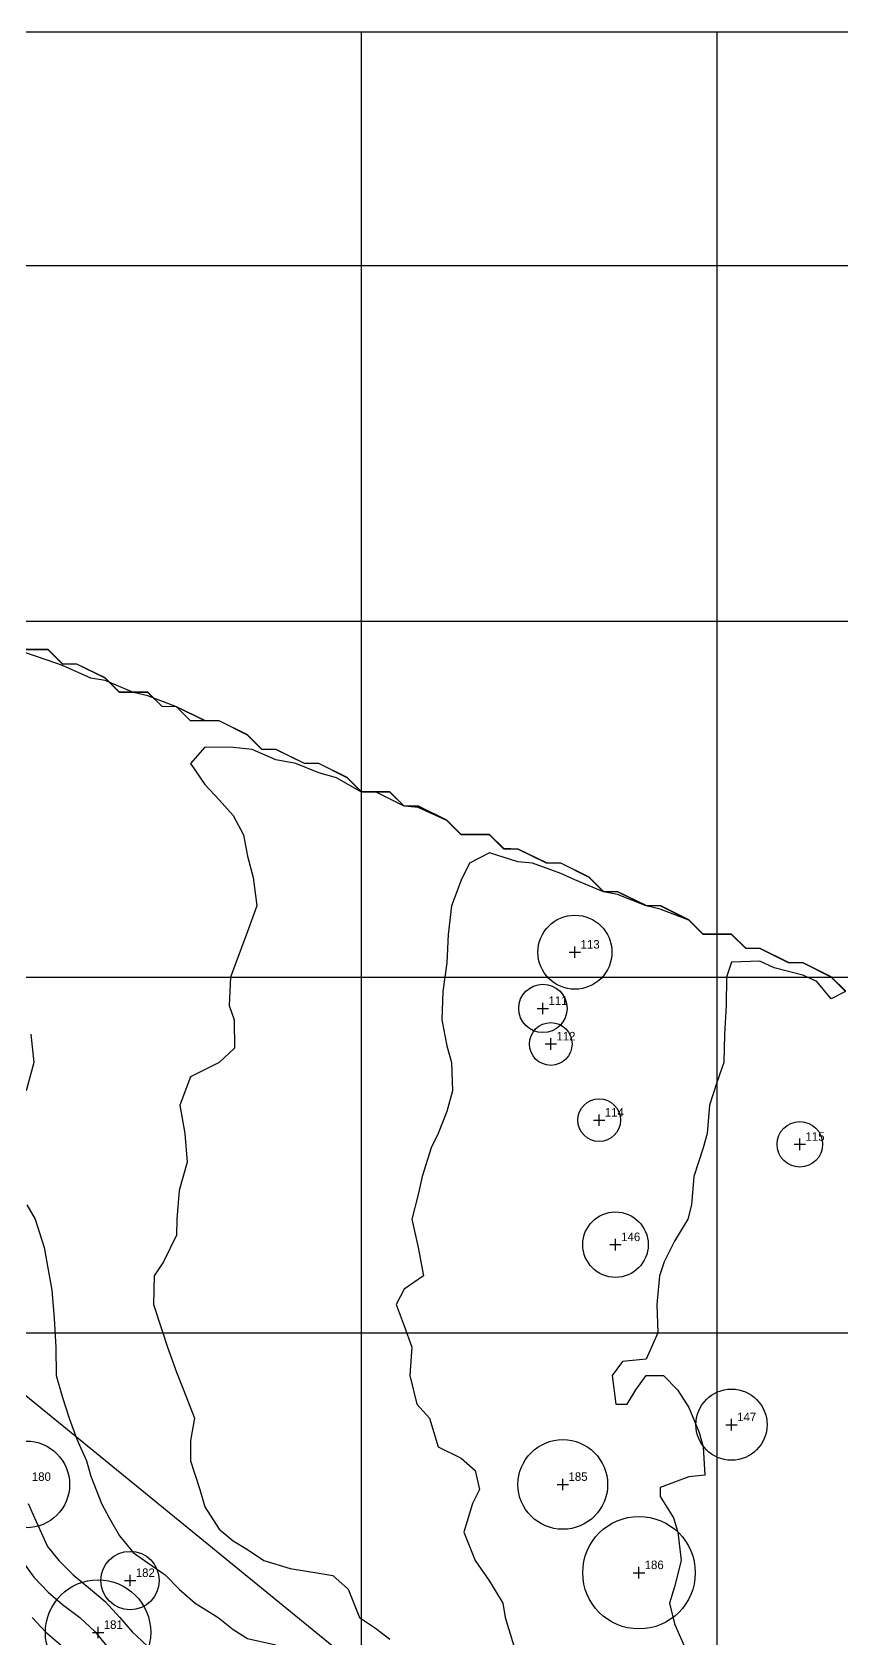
# Model space of a CAD drawing. Header units: millimetres. Extents: x 0 to 676, y 0 to 483.
# Drawn here: x 353.7 to 467.5, y 257 to 482.8 of the extents above; entities that cross this region are included whole.
import ezdxf

# ---------------------------------------------------------------- set-up
doc = ezdxf.new("R2010")
doc.units = ezdxf.units.MM
for name, color, linetype in [('CONTOURS_2M', 9, 'Continuous'), ('FRAME', 7, 'Continuous'), ('GRID_25M', 9, 'Continuous'), ('SURVEY_EDGE', 8, 'Continuous'), ('TREE_CENTRE', 1, 'Continuous'), ('TREE_CROWN', 3, 'Continuous'), ('TREE_NUMBER', 7, 'Continuous')]:
    doc.layers.add(name, color=color, linetype=linetype)

msp = doc.modelspace()

# ---------------------------------------------------------------- linework, layer by layer
at = {"layer": 'CONTOURS_2M'}
for points in [[(468, 348.05), (466, 350.05), (462.05, 352), (460, 352.05), (456.05, 354), (454, 354.05), (452, 356.05), (448, 356.05), (446, 358.05), (442.05, 360), (440, 360.05), (436.05, 362), (434, 362.05), (432, 364.05), (428.04, 366), (426, 366.05), (422.04, 368), (420, 368.05), (418, 370.04), (414, 370.05), (412, 372.04), (408.04, 374), (406, 374.04), (404, 376.04), (400, 376.04), (398, 378.04), (394.04, 380), (392, 380.04), (388.04, 382), (386, 382.04), (384, 384.04), (380.04, 386), (378, 386.04), (374.04, 388), (372, 388.04), (370, 390.04), (366, 390.04), (364, 392.04), (360.04, 394), (358, 394.04), (356, 396.04), (352, 396.04)], [(468, 348.05), (466, 350.04), (462.04, 352), (460, 352.05), (456.04, 354), (454, 354.05), (452, 356.04), (448, 356.05), (446, 358.04), (442.04, 360), (440, 360.04), (436.04, 362), (434, 362.04), (432, 364.04), (428.04, 366), (426, 366.04), (422.04, 368), (420, 368.04), (418, 370.04), (414, 370.04), (412, 372.04), (408.04, 374), (406, 374.04), (404, 376.04), (400, 376.04), (398, 378.04), (394.04, 380), (392, 380.04), (388.04, 382), (386, 382.04), (384, 384.04), (380.04, 386), (378, 386.04), (374.04, 388), (372, 388.04), (370, 390.03), (366, 390.04), (364, 392.03), (360.03, 394), (358, 394.04), (356, 396.03), (352, 396.04)], [(468, 348.04), (466, 350.04), (462.04, 352), (460, 352.04), (456.04, 354), (454, 354.04), (452, 356.04), (448, 356.04), (446, 358.04), (442.04, 360), (440, 360.04), (436.04, 362), (434, 362.04), (432, 364.04), (428.04, 366), (426, 366.04), (422.04, 368), (420, 368.04), (418, 370.04), (414, 370.04), (412, 372.04), (408.04, 374), (406, 374.04), (404, 376.03), (400, 376.04), (398, 378.03), (394.03, 380), (392, 380.03), (388.03, 382), (386, 382.03), (384, 384.03), (380.03, 386), (378, 386.03), (374.03, 388), (372, 388.03), (370, 390.03), (366, 390.03), (364, 392.03), (360.03, 394), (358, 394.03), (356, 396.03), (352, 396.03)], [(468, 348.04), (466, 350.04), (462.04, 352), (460, 352.04), (456.04, 354), (454, 354.04), (452, 356.04), (448, 356.04), (446, 358.04), (442.03, 360), (440, 360.04), (436.03, 362), (434, 362.04), (432, 364.03), (428.03, 366), (426, 366.03), (422.03, 368), (420, 368.03), (418, 370.03), (414, 370.03), (412, 372.03), (408.03, 374), (406, 374.03), (404, 376.03), (400, 376.03), (398, 378.03), (394.03, 380), (392, 380.03), (388.03, 382), (386, 382.03), (384, 384.03), (380.03, 386), (378, 386.03), (374.03, 388), (372, 388.03), (370, 390.03), (366, 390.03), (364, 392.03), (360.03, 394), (358, 394.03), (356, 396.02), (352, 396.03)], [(468, 348.04), (466, 350.03), (462.03, 352), (460, 352.03), (456.03, 354), (454, 354.03), (452, 356.03), (448, 356.03), (446, 358.03), (442.03, 360), (440, 360.03), (436.03, 362), (434, 362.03), (432, 364.03), (428.03, 366), (426, 366.03), (422.03, 368), (420, 368.03), (418, 370.03), (414, 370.03), (412, 372.03), (408.03, 374), (406, 374.03), (404, 376.03), (400, 376.03), (398, 378.03), (394.03, 380), (392, 380.03), (388.03, 382), (386, 382.03), (384, 384.02), (380.02, 386), (378, 386.02), (374.02, 388), (372, 388.03), (370, 390.02), (366, 390.03), (364, 392.02), (360.02, 394), (358, 394.02), (356, 396.02), (352, 396.02)], [(468, 348.03), (466, 350.03), (462.03, 352), (460, 352.03), (456.03, 354), (454, 354.03), (452, 356.03), (448, 356.03), (446, 358.03), (442.03, 360), (440, 360.03), (436.03, 362), (434, 362.03), (432, 364.03), (428.02, 366), (426, 366.03), (422.03, 368), (420, 368.03), (418, 370.02), (414, 370.03), (412, 372.02), (408.02, 374), (406, 374.02), (404, 376.02), (400, 376.02), (398, 378.02), (394.02, 380), (392, 380.02), (388.02, 382), (386, 382.02), (384, 384.02), (380.02, 386), (378, 386.02), (374.02, 388), (372, 388.02), (370, 390.02), (366, 390.02), (364, 392.02), (360.02, 394), (358, 394.02), (356, 396.02), (352, 396.02)], [(468, 348.03), (466, 350.03), (462.02, 352), (460, 352.03), (456.02, 354), (454, 354.03), (452, 356.02), (448, 356.03), (446, 358.02), (442.02, 360), (440, 360.02), (436.02, 362), (434, 362.02), (432, 364.02), (428.02, 366), (426, 366.02), (422.02, 368), (420, 368.02), (418, 370.02), (414, 370.02), (412, 372.02), (408.02, 374), (406, 374.02), (404, 376.02), (400, 376.02), (398, 378.02), (394.02, 380), (392, 380.02), (388.02, 382), (386, 382.02), (384, 384.02), (380.02, 386), (378, 386.02), (374.02, 388), (372, 388.02), (370, 390.01), (366, 390.02), (364, 392.02), (360.01, 394), (358, 394.02), (356, 396.01), (352, 396.02)], [(468, 348.02), (466, 350.02), (462.02, 352), (460, 352.02), (456.02, 354), (454, 354.02), (452, 356.02), (448, 356.02), (446, 358.02), (442.02, 360), (440, 360.02), (436.02, 362), (434, 362.02), (432, 364.02), (428.02, 366), (426, 366.02), (422.02, 368), (420, 368.02), (418, 370.02), (414, 370.02), (412, 372.02), (408.02, 374), (406, 374.02), (404, 376.01), (400, 376.02), (398, 378.01), (394.01, 380), (392, 380.01), (388.01, 382), (386, 382.02), (384, 384.01), (380.01, 386), (378, 386.01), (374.01, 388), (372, 388.01), (370, 390.01), (366, 390.01), (364, 392.01), (360.01, 394), (358, 394.01), (356, 396.01), (352, 396.01)], [(468, 348.02), (466, 350.02), (462.02, 352), (460, 352.02), (456.02, 354), (454, 354.02), (452, 356.02), (448, 356.02), (446, 358.02), (442.01, 360), (440, 360.02), (436.02, 362), (434, 362.02), (432, 364.01), (428.01, 366), (426, 366.01), (422.01, 368), (420, 368.01), (418, 370.01), (414, 370.01), (412, 372.01), (408.01, 374), (406, 374.01), (404, 376.01), (400, 376.01), (398, 378.01), (394.01, 380), (392, 380.01), (388.01, 382), (386, 382.01), (384, 384.01), (380.01, 386), (378, 386.01), (374.01, 388), (372, 388.01), (370, 390.01), (366, 390.01), (364, 392.01), (360.01, 394), (358, 394.01), (356, 396.01), (352, 396.01)], [(468, 348.02), (466, 350.01), (462.01, 352), (460, 352.01), (456.01, 354), (454, 354.01), (452, 356.01), (448, 356.01), (446, 358.01), (442.01, 360), (440, 360.01), (436.01, 362), (434, 362.01), (432, 364.01), (428.01, 366), (426, 366.01), (422.01, 368), (420, 368.01), (418, 370.01), (414, 370.01), (412, 372.01), (408.01, 374), (406, 374.01), (404, 376.01), (400, 376.01), (398, 378.01), (394.01, 380), (392, 380.01), (388.01, 382), (386, 382.01), (384, 384.01), (380, 386), (378, 386.01), (374, 388), (372, 388.01), (370, 390), (366, 390.01), (364, 392), (360, 394), (358, 394), (356, 396), (352, 396)], [(468, 348.01), (466, 350.01), (462.01, 352), (460, 352.01), (456.01, 354), (454, 354.01), (452, 356.01), (448, 356.01), (446, 358.01), (442.01, 360), (440, 360.01), (436.01, 362), (434, 362.01), (432, 364.01), (428.01, 366), (426, 366.01), (422.01, 368), (420, 368.01), (418, 370), (414, 370.01), (412, 372), (408, 374), (406, 374.01), (404, 376), (400, 376.01), (398, 378), (394, 380), (392, 380), (388, 382), (386, 382), (384, 384), (380, 386), (376, 386), (374, 388), (370, 389.53), (368, 390), (364, 391.66), (362, 392), (358, 393.81), (356, 394.47), (352, 395.85)], [(468, 348.01), (466, 350.01), (462, 352), (460, 352.01), (456.01, 354), (454, 354.01), (452, 356), (448, 356.01), (446, 358), (442, 360), (440, 360), (436, 362), (434, 362), (432, 364), (428, 366), (426, 366), (422, 368), (420, 368), (418, 370), (414, 370), (412, 372), (408, 373.85), (406, 374), (402.09, 376), (400, 376), (396.48, 378), (394, 378.71), (390.77, 380), (388, 380.54), (384.67, 382), (382, 382.27), (378, 382.33), (376, 380), (378, 377.08), (380, 374.91), (382, 372.71), (383.45, 370), (384, 367), (384.8, 364), (385.29, 360), (384, 356.4), (383.11, 354), (381.6, 350), (381.43, 346), (382.13, 344), (382.17, 340), (380, 338), (376, 336), (374.5, 332), (375.2, 328), (375.52, 324), (374.38, 320), (374.09, 316), (374, 313.71), (372.18, 310), (370.88, 308), (370.79, 304), (372, 300.29), (372.78, 298), (374, 294.5), (375, 292), (376.57, 288), (376, 284.86), (376, 282), (377.3, 278), (378, 275.54), (380, 272.41), (382, 270.8), (384, 269.57), (386.29, 268), (390, 266.87), (394, 266.23), (396, 265.9), (398.13, 264), (399.73, 260), (402, 258.5), (404, 256.94)], [(468, 348), (466, 350), (462, 352), (460, 352), (456, 354), (454, 354), (452, 356), (448, 356), (446, 358), (442, 359.56), (440, 360), (436, 361.63), (434, 362), (430, 363.69), (428, 364.57), (424.06, 366), (422, 366.2), (418, 367.47), (415.2, 366), (414, 363.6), (412.65, 360), (412.17, 356), (412, 352), (411.45, 348), (411.3, 344), (412, 340.36), (412.68, 338), (412.8, 334), (412, 331.11), (410.77, 328), (409.79, 326), (408.53, 322), (408, 319.43), (407.11, 316), (408, 312), (408.71, 308), (406, 306.15), (404.89, 304), (406, 301), (407.11, 298), (406.8, 294), (407.8, 290), (409.56, 288), (410.8, 284), (414, 282.4), (416, 280.67), (416.58, 278), (415.6, 276), (414.4, 272), (416, 268), (418, 265.09), (419.87, 262), (420.22, 260), (421.41, 256)], [(468, 348), (466, 346.93), (464, 349.39), (462, 350.27), (458, 351.32), (456, 352.23), (452, 352.11), (451.29, 350), (451.27, 346), (451, 342), (450.92, 338), (450, 335.33), (448.91, 332), (448.6, 328), (448, 326), (446.73, 322), (446.4, 318), (445.85, 316), (444, 312.91), (442.53, 310), (441.87, 308), (441.53, 304), (441.63, 300), (440, 296.33), (436.67, 296), (435.25, 294), (435.75, 290), (437.33, 290), (438.57, 292), (440, 294), (442.44, 294), (444.4, 292), (446, 289.5), (447.47, 286), (448, 284), (448.25, 280), (446, 279.75), (442, 278.25), (442, 277), (443.83, 274), (444.44, 272), (444.93, 268), (444, 264.33), (443.29, 262), (444, 259.11), (445.33, 256)], [(353.57, 342), (354, 338), (352.91, 334)], [(353, 318), (354.15, 316), (355.45, 312), (356, 308.86), (356.52, 306), (356.82, 302), (357.05, 298), (357.12, 294), (358, 290.91), (358.94, 288), (360, 285.07), (361.4, 282), (362, 279.87), (363.48, 276), (364.55, 274), (366, 271.48), (368, 269.11), (370, 267.69), (372.43, 266), (374.39, 264), (376.64, 262), (379.9, 260), (382, 258.3), (384, 257.03), (388, 256.15)], [(353.19, 276), (354.05, 274), (355.92, 270), (357.5, 268), (359.52, 266), (361.93, 264), (364, 262.27), (366, 260.05), (367.81, 258), (369.91, 256)], [(352.3, 268), (354, 265.66), (356, 263.57), (358, 261.84), (360.45, 260), (362.58, 258), (364.2, 256)], [(353.73, 260), (355.61, 258), (357.91, 256), (360, 254.43), (362, 252.43), (363.38, 250), (363.96, 246), (364.42, 244), (366, 240.44), (367.04, 238), (366.18, 234), (364, 232), (360, 230.53), (356, 230.1), (352, 230.59)]]:
    msp.add_lwpolyline(points, dxfattribs=at)
at = {"layer": 'FRAME'}
msp.add_lwpolyline([(0, 0), (675.2, 0), (675.2, 482.8), (0, 482.8)], close=True, dxfattribs=at)
at = {"layer": 'GRID_25M'}
for p, q in [((400, 0), (400, 482.8)), ((450, 0), (450, 482.8)), ((0, 450), (675.2, 450)), ((0, 400), (675.2, 400)), ((0, 350), (675.2, 350)), ((0, 300), (675.2, 300))]:
    msp.add_line(p, q, dxfattribs=at)
at = {"layer": 'SURVEY_EDGE'}
msp.add_lwpolyline([(674, 29), (119, 482)], dxfattribs=at)
at = {"layer": 'TREE_CENTRE'}
for p, q in [((429.2, 353.5), (430.8, 353.5)), ((430, 352.7), (430, 354.3)), ((424.7, 345.6), (426.3, 345.6)), ((425.5, 344.8), (425.5, 346.4)), ((426.6, 339.8), (426.6, 341.4)), ((425.8, 340.6), (427.4, 340.6)), ((432.6, 329.9), (434.2, 329.9)), ((433.4, 329.1), (433.4, 330.7)), ((460.8, 326.5), (462.4, 326.5)), ((461.6, 325.7), (461.6, 327.3)), ((434.9, 312.4), (436.5, 312.4)), ((435.7, 311.6), (435.7, 313.2)), ((451.2, 287.1), (452.8, 287.1)), ((452, 286.3), (452, 287.9)), ((427.5, 278.7), (429.1, 278.7)), ((428.3, 277.9), (428.3, 279.5)), ((439, 265.5), (439, 267.1)), ((366.7, 265.2), (368.3, 265.2)), ((367.5, 264.4), (367.5, 266)), ((438.2, 266.3), (439.8, 266.3)), ((362.2, 257.9), (363.8, 257.9)), ((363, 257.1), (363, 258.7))]:
    msp.add_line(p, q, dxfattribs=at)
at = {"layer": 'TREE_CROWN'}
for centre, radius in [((430, 353.5), 5.2), ((425.5, 345.6), 3.4), ((426.6, 340.6), 3), ((433.4, 329.9), 3), ((461.6, 326.5), 3.2), ((435.7, 312.4), 4.6), ((452, 287.1), 5), ((352.9, 278.7), 6.1), ((428.3, 278.7), 6.3), ((439, 266.3), 7.9), ((367.5, 265.2), 4.1), ((363, 257.9), 7.4)]:
    msp.add_circle(centre, radius, dxfattribs=at)

# ---------------------------------------------------------------- texts
at = {"layer": 'TREE_NUMBER'}
for s, p in [('113', (430.8, 354)), ('111', (426.3, 346.1)), ('112', (427.4, 341.1)), ('114', (434.2, 330.4)), ('115', (462.4, 327)), ('146', (436.5, 312.9)), ('147', (452.8, 287.6)), ('180', (353.7, 279.2)), ('185', (429.1, 279.2)), ('182', (368.3, 265.7)), ('186', (439.8, 266.8)), ('181', (363.8, 258.4))]:
    msp.add_text(s, height=1.2, dxfattribs=at).set_placement(p)

doc.saveas('drawing.dxf')
